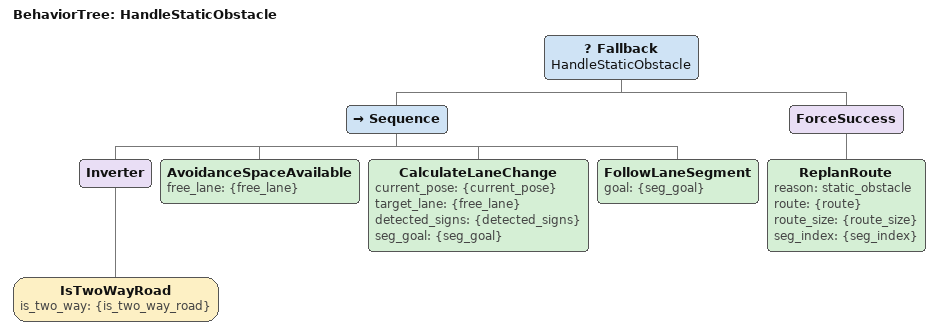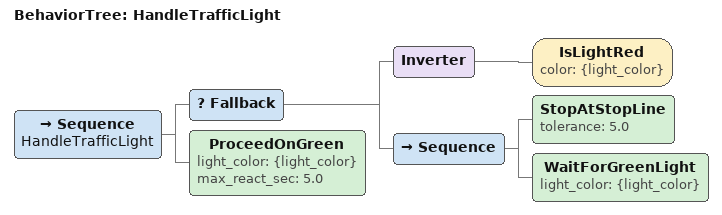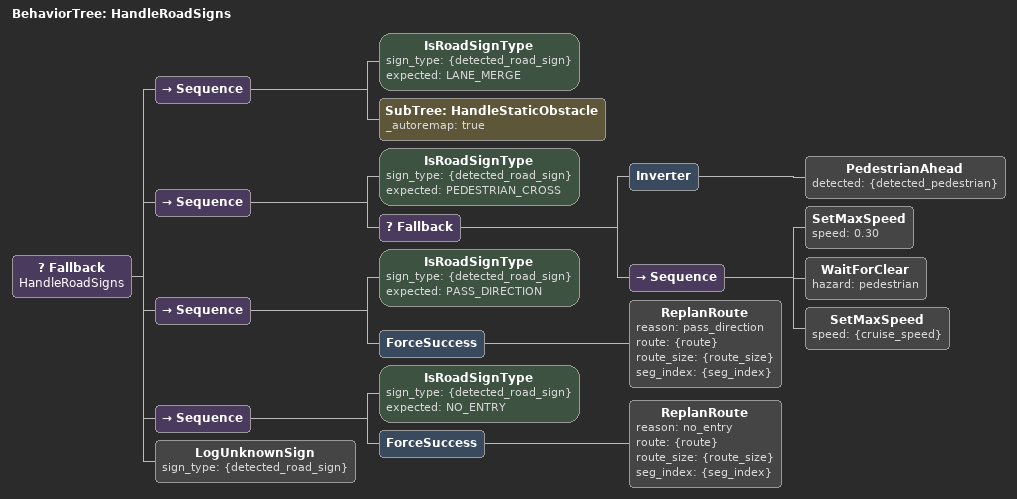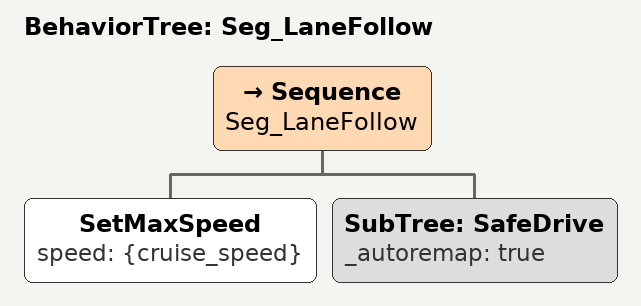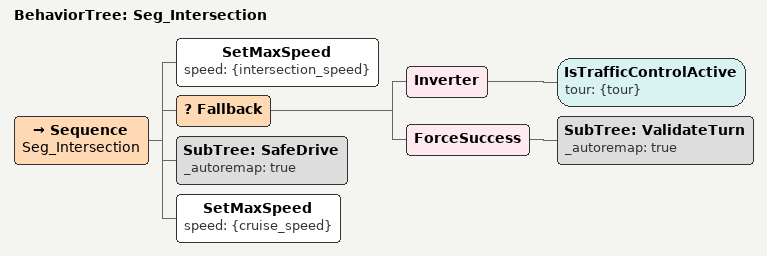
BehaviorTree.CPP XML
<BehaviorTree ID="HandleStaticObstacle">
  <Fallback name="HandleStaticObstacle">
    <!-- Şerit değiştir (SADECE tek yönlü yolda + boş şerit varsa) -->
    <Sequence>
      <Inverter><IsTwoWayRoad is_two_way="{is_two_way_road}"/></Inverter>
      <AvoidanceSpaceAvailable free_lane="{free_lane}"/>
      <CalculateLaneChange current_pose="{current_pose}" target_lane="{free_lane}" detected_signs="{detected_signs}" seg_goal="{seg_goal}"/>
      <FollowLaneSegment goal="{seg_goal}"/>
    </Sequence>
    <!-- Şerit değiştiremiyorsa → rotayı yeniden planla (BEKLEMEMELİ!) -->
    <ForceSuccess>
      <ReplanRoute reason="static_obstacle" route="{route}" route_size="{route_size}" seg_index="{seg_index}"/>
    </ForceSuccess>
  </Fallback>
</BehaviorTree>

<BehaviorTree ID="HandleTrafficLight">
  <Sequence name="HandleTrafficLight">
    <Fallback>
      <Inverter><IsLightRed color="{light_color}"/></Inverter>
      <Sequence>
        <StopAtStopLine tolerance="5.0"/>
        <WaitForGreenLight light_color="{light_color}"/>
      </Sequence>
    </Fallback>
    <ProceedOnGreen light_color="{light_color}" max_react_sec="5.0"/>
  </Sequence>
</BehaviorTree>

<BehaviorTree ID="HandleRoadSigns">
  <Fallback name="HandleRoadSigns">
    <!-- B-50h/i: Şerit kapanıyor → şerit değiştir veya replan -->
    <Sequence>
      <IsRoadSignType sign_type="{detected_road_sign}" expected="LANE_MERGE"/>
      <SubTree ID="HandleStaticObstacle" _autoremap="true"/>
    </Sequence>
    <!-- B-14a: Yaya geçidi tabelası → SADECE yaya varsa yavaşla (yoksa devam) -->
    <Sequence>
      <IsRoadSignType sign_type="{detected_road_sign}" expected="PEDESTRIAN_CROSS"/>
      <Fallback>
        <Inverter><PedestrianAhead detected="{detected_pedestrian}"/></Inverter>
        <Sequence>
          <SetMaxSpeed speed="0.30"/>
          <WaitForClear hazard="pedestrian"/>
          <SetMaxSpeed speed="{cruise_speed}"/>
        </Sequence>
      </Fallback>
    </Sequence>
    <!-- TT-36a/b: Sağdan/Soldan gidiniz → rotayı doğrula -->
    <Sequence>
      <IsRoadSignType sign_type="{detected_road_sign}" expected="PASS_DIRECTION"/>
      <ForceSuccess>
        <ReplanRoute reason="pass_direction" route="{route}" route_size="{route_size}" seg_index="{seg_index}"/>
      </ForceSuccess>
    </Sequence>
    <!-- TT-4: Girilmez → rotayı yeniden planla -->
    <Sequence>
      <IsRoadSignType sign_type="{detected_road_sign}" expected="NO_ENTRY"/>
      <ForceSuccess>
        <ReplanRoute reason="no_entry" route="{route}" route_size="{route_size}" seg_index="{seg_index}"/>
      </ForceSuccess>
    </Sequence>
    <!-- Bilinmeyen levha → logla, devam et -->
    <LogUnknownSign sign_type="{detected_road_sign}"/>
  </Fallback>
</BehaviorTree>

<BehaviorTree ID="Seg_LaneFollow">
  <Sequence name="Seg_LaneFollow">
    <SetMaxSpeed speed="{cruise_speed}"/>
    <SubTree ID="SafeDrive" _autoremap="true"/>
  </Sequence>
</BehaviorTree>

<BehaviorTree ID="Seg_Intersection">
  <Sequence name="Seg_Intersection">
    <SetMaxSpeed speed="{intersection_speed}"/>
    <Fallback>
      <Inverter><IsTrafficControlActive tour="{tour}"/></Inverter>
      <ForceSuccess>
        <SubTree ID="ValidateTurn" _autoremap="true"/>
      </ForceSuccess>
    </Fallback>
    <SubTree ID="SafeDrive" _autoremap="true"/>
    <SetMaxSpeed speed="{cruise_speed}"/>
  </Sequence>
</BehaviorTree>
